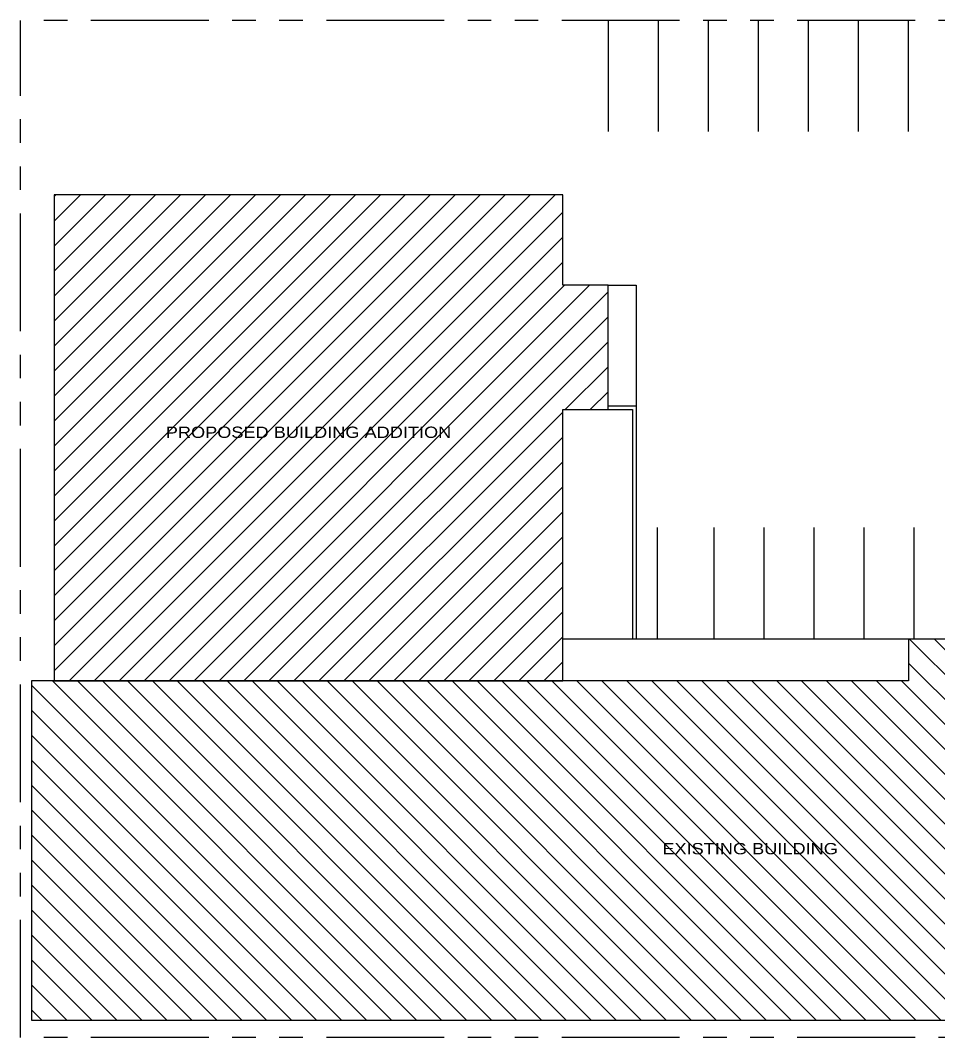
# Model space of a CAD drawing. Header units: inches. Extents: x 263 to 4163, y -1459 to 701.
# Drawn here: x 263 to 2213, y -1459 to 701 of the extents above; entities that cross this region are included whole.
import ezdxf
from ezdxf.enums import TextEntityAlignment as Align

# ---------------------------------------------------------------- set-up
doc = ezdxf.new("R2010")
doc.units = ezdxf.units.IN
doc.header["$MEASUREMENT"] = 0
doc.linetypes.add('PHANTOM', pattern=[2.5, 1.25, -0.25, 0.25, -0.25, 0.25, -0.25])
for name, color, linetype in [('Arch_Site_ExBldg', 251, 'CONTINUOUS'), ('Arch_Site_ExConcCurb', 5, 'CONTINUOUS'), ('Arch_Site_ExParking_Stalls', 4, 'CONTINUOUS'), ('Arch_Site_Propline', 164, 'PHANTOM'), ('Arch_Site_Text', 7, 'CONTINUOUS'), ('Arch_Sitel_Bldg.', 43, 'CONTINUOUS')]:
    doc.layers.add(name, color=color, linetype=linetype)
doc.styles.add('SANS-115', font='sanss___.ttf', dxfattribs={"width": 1.15})

msp = doc.modelspace()

# ---------------------------------------------------------------- hatches: boundary and pattern name
at = {"layer": 'Arch_Site_ExBldg'}
h = msp.add_hatch(dxfattribs=at)
h.set_pattern_fill('LINE', color=256, scale=300, angle=135, style=0)
h.paths.add_polyline_path([(286.5, -701.9), (286.5, -1421.9), (3233.2, -1421.9), (3233.2, -1138.4), (3095.4, -1138.4), (3095.4, -1076.4), (3146.4, -1076.4), (3146.4, -958.4), (3095.4, -958.4), (3095.4, -896.4), (3233.2, -896.4), (3233.2, -612.9), (2148.9, -612.9), (2148.9, -701.9)])
h.paths.add_polyline_path([(1619.6, -1077), (1998.3, -1077), (1998.3, -1039.4), (1619.6, -1039.4)], flags=24)
at = {"layer": 'Arch_Sitel_Bldg.'}
h = msp.add_hatch(dxfattribs=at)
h.set_pattern_fill('_USER', color=256, scale=37.5, angle=45, style=0, pattern_type=0)
h.set_pattern_definition([(45, (2393.573, -1167.097), (-26.5165, 26.5165), [])])
h.paths.add_polyline_path([(1414.5, -125.9), (1510.5, -125.9), (1510.5, 138.1), (1414.5, 138.1), (1414.5, 330.1), (334.5, 330.1), (334.5, -701.9), (1414.5, -701.9)])
h.paths.add_polyline_path([(570.5, -192.9), (1178.5, -192.9), (1178.5, -155.2), (570.5, -155.2)], flags=24)

# ---------------------------------------------------------------- linework, layer by layer
at = {"layer": 'Arch_Site_ExBldg'}
msp.add_lwpolyline([(3146.4, -1076.4), (3146.4, -958.4), (3095.4, -958.4), (3095.4, -896.4), (3233.2, -896.4), (3233.2, -612.9), (2148.9, -612.9), (2148.9, -701.9), (286.5, -701.9), (286.5, -1421.9), (3233.2, -1421.9), (3233.2, -1138.4), (3095.4, -1138.4), (3095.4, -1076.4)], close=True, dxfattribs=at)
at = {"layer": 'Arch_Site_ExConcCurb', "ltscale": 100}
for p, q in [((1510.5, 138.1), (1570.5, 138.1)), ((1570.5, 138.1), (1570.5, -131.9)), ((1510.5, -117.9), (1570.5, -117.9)), ((1510.5, -125.9), (1562.5, -125.9)), ((1562.5, -125.9), (1562.5, -612.8)), ((1570.5, -123.9), (1570.5, -612.8))]:
    msp.add_line(p, q, dxfattribs=at)
at = {"layer": 'Arch_Site_ExParking_Stalls'}
for p, q in [((1510.6, 700.7), (1510.6, 464.6)), ((1616.9, 700.7), (1616.9, 464.6)), ((1723.1, 700.7), (1723.1, 464.6)), ((1829.4, 700.7), (1829.4, 464.6)), ((1935.6, 700.7), (1935.6, 464.6)), ((1935.6, 700.7), (1935.6, 464.6)), ((2041.9, 700.7), (2041.9, 464.6)), ((2148.1, 700.7), (2148.1, 464.6)), ((1615, -376.4), (1615, -612.6)), ((1735, -376.4), (1735, -612.6)), ((1841.2, -376.4), (1841.2, -612.6)), ((1947.5, -376.4), (1947.5, -612.6)), ((2053.7, -376.4), (2053.7, -612.6)), ((2160, -376.4), (2160, -612.6)), ((1414.5, -612.8), (2148.9, -612.8))]:
    msp.add_line(p, q, dxfattribs=at)
at = {"layer": 'Arch_Site_Propline', "ltscale": 200}
for p, q in [((262.5, -1459.3), (262.5, 700.7)), ((4162.5, 700.7), (262.5, 700.7)), ((4162.5, -1459.3), (262.5, -1459.3))]:
    msp.add_line(p, q, dxfattribs=at)
at = {"layer": 'Arch_Sitel_Bldg.'}
msp.add_lwpolyline([(334.5, 330.1), (334.5, -701.9), (1414.5, -701.9), (1414.5, -125.9), (1510.5, -125.9), (1510.5, 138.1), (1414.5, 138.1), (1414.5, 330.1)], close=True, dxfattribs=at)

# ---------------------------------------------------------------- texts
at = {"layer": 'Arch_Site_Text', "style": 'SANS-115', "width": 1.15}
msp.add_text('PROPOSED BUILDING ADDITION', height=24, dxfattribs=at).set_placement((874.5, -185.9), align=Align.CENTER)
msp.add_text('EXISTING BUILDING', height=24, dxfattribs=at).set_placement((1625.9, -1070))

doc.saveas('drawing.dxf')
